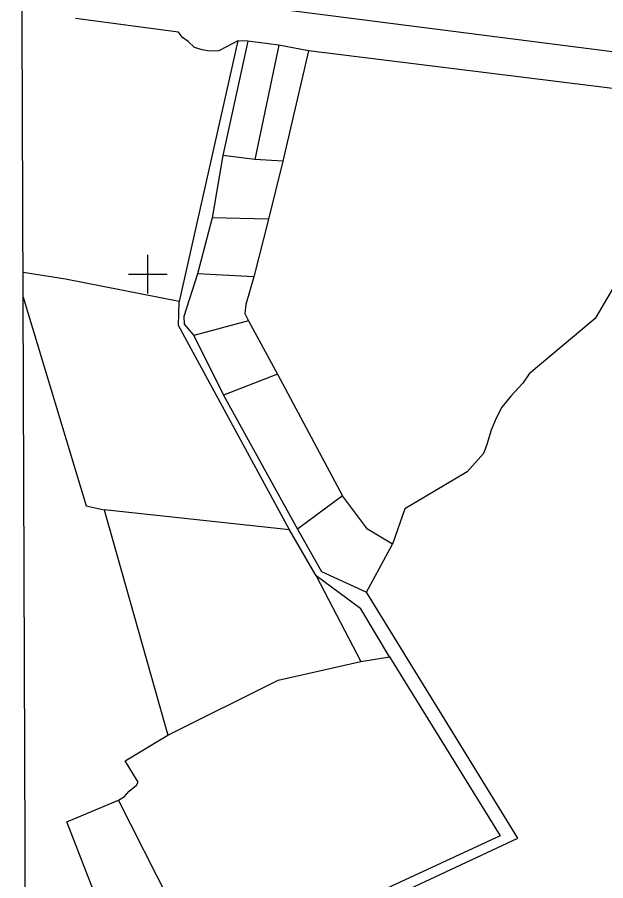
# Model space of a CAD drawing. Header units: millimetres. Extents: x 553705 to 560987, y 1303667 to 1309938.
# Drawn here: x 553889 to 554495, y 1307619 to 1308507 of the extents above; entities that cross this region are included whole.
import ezdxf

# ---------------------------------------------------------------- set-up
doc = ezdxf.new("R2010")
doc.units = ezdxf.units.MM
for name, color, linetype in [('2', 7, 'Continuous'), ('42', 7, 'Continuous'), ('43', 7, 'Continuous')]:
    doc.layers.add(name, color=color, linetype=linetype)

# ---------------------------------------------------------------- blocks, each defined once
blk = doc.blocks.new('COORD')
at = {"layer": '42', "color": 2, "linetype": 'Continuous'}
for p, q in [((0, -2), (0, 2)), ((-2, 0), (2, 0))]:
    blk.add_line(p, q, dxfattribs=at)
blk = doc.blocks.new('COORD$')
at = {"layer": '42', "color": 2, "linetype": 'Continuous'}
blk.add_blockref('COORD', (0, 0), dxfattribs=at)

msp = doc.modelspace()

# ---------------------------------------------------------------- linework, layer by layer
at = {"layer": '2', "color": 1, "linetype": 'Continuous'}
for p, q in [((554116.551, 1308483.096), (554056.021, 1308215.002)), ((554126.713, 1308482.664), (554100.901, 1308365.076)), ((554126.713, 1308482.664), (554116.551, 1308483.096)), ((554158.49, 1308478.831), (554126.713, 1308482.664)), ((554158.49, 1308478.831), (554133.949, 1308360.998)), ((554189.265, 1308472.954), (554158.49, 1308478.831)), ((554189.265, 1308472.954), (554162.661, 1308359.433)), ((554100.901, 1308365.076), (554089.937, 1308301.076)), ((554133.949, 1308360.998), (554100.901, 1308365.076)), ((554162.661, 1308359.433), (554133.949, 1308360.998)), ((554162.661, 1308359.433), (554148.112, 1308299.481)), ((554089.937, 1308301.076), (554074.865, 1308243.156)), ((554148.112, 1308299.481), (554089.937, 1308301.076)), ((554148.112, 1308299.481), (554132.796, 1308240.286)), ((554132.796, 1308240.286), (554074.865, 1308243.156)), ((554127.284, 1308194.917), (554071.007, 1308179.975)), ((554127.284, 1308194.917), (554157.402, 1308139.887)), ((554071.007, 1308179.975), (554101.679, 1308118.583)), ((554157.402, 1308139.887), (554101.679, 1308118.583)), ((554157.402, 1308139.887), (554224.35, 1308014.855)), ((554101.679, 1308118.583), (554177.865, 1307980.634)), ((554224.35, 1308014.855), (554177.865, 1307980.634)), ((553978.848, 1308000.257), (554044.288, 1307768.262)), ((554169.743, 1307979.808), (553978.848, 1308000.257)), ((554197.265, 1307932.398), (554169.743, 1307979.808)), ((554248.948, 1307915.475), (554275.764, 1307965.08)), ((554197.265, 1307932.398), (554243.116, 1307844.384)), ((554404.71, 1307662.265), (554248.948, 1307915.475)), ((554243.116, 1307844.384), (554272.544, 1307849.191)), ((553940.294, 1307679.109), (553993.469, 1307701.413)), ((554085.979, 1307519.024), (553993.469, 1307701.413)), ((553993.868, 1307542.006), (553940.294, 1307679.109)), ((554148.793, 1307543.183), (554404.71, 1307662.265))]:
    msp.add_line(p, q, dxfattribs=at)
for points in [[(556174.965, 1307634.716), (555976.791, 1307922.235), (555963.446, 1307941.232), (555948.279, 1307966.072), (555926.215, 1307996.462), (555896.752, 1308031.38), (555869.328, 1308065.294), (555830.423, 1308106.251), (555799.95, 1308140.397), (555763.655, 1308171.698), (555709.772, 1308211.777), (555672.502, 1308237.468), (555624.067, 1308261.801), (555551.41, 1308298.937), (555496.365, 1308323.984), (555430.424, 1308345.637), (555383.578, 1308361.069), (555321.015, 1308372.308), (555261.544, 1308377.458), (555207.156, 1308382.138), (555125.561, 1308390.94), (555067.853, 1308398.141), (555005.048, 1308407.595), (554163.56, 1308515.03)], [(554116.551, 1308483.096), (554111.237, 1308480.255), (554103.392, 1308476.375), (554096.815, 1308472.76), (554087.419, 1308472.434), (554079.789, 1308473.904), (554071.897, 1308476.391), (554065.249, 1308482.452), (554059.378, 1308486.482), (554055.274, 1308492.053), (553949.258, 1308506.017)], [(556143.837, 1307619.2), (555933.882, 1307920.126), (555910.52, 1307954.326), (555878.723, 1307995.847), (555851.83, 1308026.71), (555830.826, 1308050.996), (555804.218, 1308077.532), (555782.463, 1308100.285), (555754.334, 1308126.3), (555710.895, 1308162.13), (555677.917, 1308191.418), (555642.196, 1308213.811), (555612.355, 1308230.9), (555568.498, 1308254.249), (555510.66, 1308279.274), (555452.339, 1308300.986), (555400.885, 1308321.221), (555366.011, 1308331.906), (555257.988, 1308342.544), (555199.002, 1308350.754), (555037.848, 1308367.865), (554189.265, 1308472.954)], [(554056.021, 1308215.002), (553939.02, 1308237.795), (553895.218, 1308244.58)], [(554074.865, 1308243.156), (554060.708, 1308199.25), (554061.019, 1308191.358), (554071.007, 1308179.975)], [(554513.483, 1308246.234), (554484.63, 1308197.377), (554416.722, 1308140.33), (554409.933, 1308130.856), (554397.587, 1308117.266), (554388.271, 1308105.991), (554382.512, 1308094.742), (554377.267, 1308082.48), (554373.057, 1308067.678), (554369.57, 1308058.23), (554352.689, 1308039.512), (554288.453, 1308001.336), (554275.764, 1307965.08)], [(554132.796, 1308240.286), (554124.622, 1308211.704), (554123.673, 1308202.529), (554127.284, 1308194.917)], [(553895.31, 1308219.126), (553960.022, 1308004.443), (553978.848, 1308000.257)], [(554169.743, 1307979.808), (554055.187, 1308190.04), (554056.021, 1308215.002)], [(554275.764, 1307965.08), (554249.999, 1307980.418), (554224.35, 1308014.855)], [(554177.865, 1307980.634), (554202.567, 1307936.767), (554248.948, 1307915.475)], [(554272.544, 1307849.191), (554242.975, 1307898.623), (554197.265, 1307932.398)], [(554044.288, 1307768.262), (554157.916, 1307825.147), (554243.116, 1307844.384)], [(554272.544, 1307849.191), (554386.659, 1307664.675), (554133.775, 1307547.653)], [(553993.469, 1307701.413), (553999.791, 1307705.28), (554004.577, 1307710.664), (554012.152, 1307716.833), (554013.652, 1307720.155), (554000.286, 1307741.953), (554044.288, 1307768.262)]]:
    msp.add_lwpolyline(points, dxfattribs=at)
at = {"layer": '43', "color": 1, "linetype": 'Continuous'}
msp.add_lwpolyline([(553889.178, 1309911.573), (560693.97, 1309937.04), (560711.708, 1305329.172), (553905.872, 1305303.788), (553889.178, 1309911.573)], dxfattribs=at)

# ---------------------------------------------------------------- block references
at = {"layer": '42', "color": 2, "linetype": 'Continuous', "xscale": 10, "yscale": 10}
msp.add_blockref('COORD$', (554023.645, 1308243.022), dxfattribs=at)

doc.saveas('drawing.dxf')
